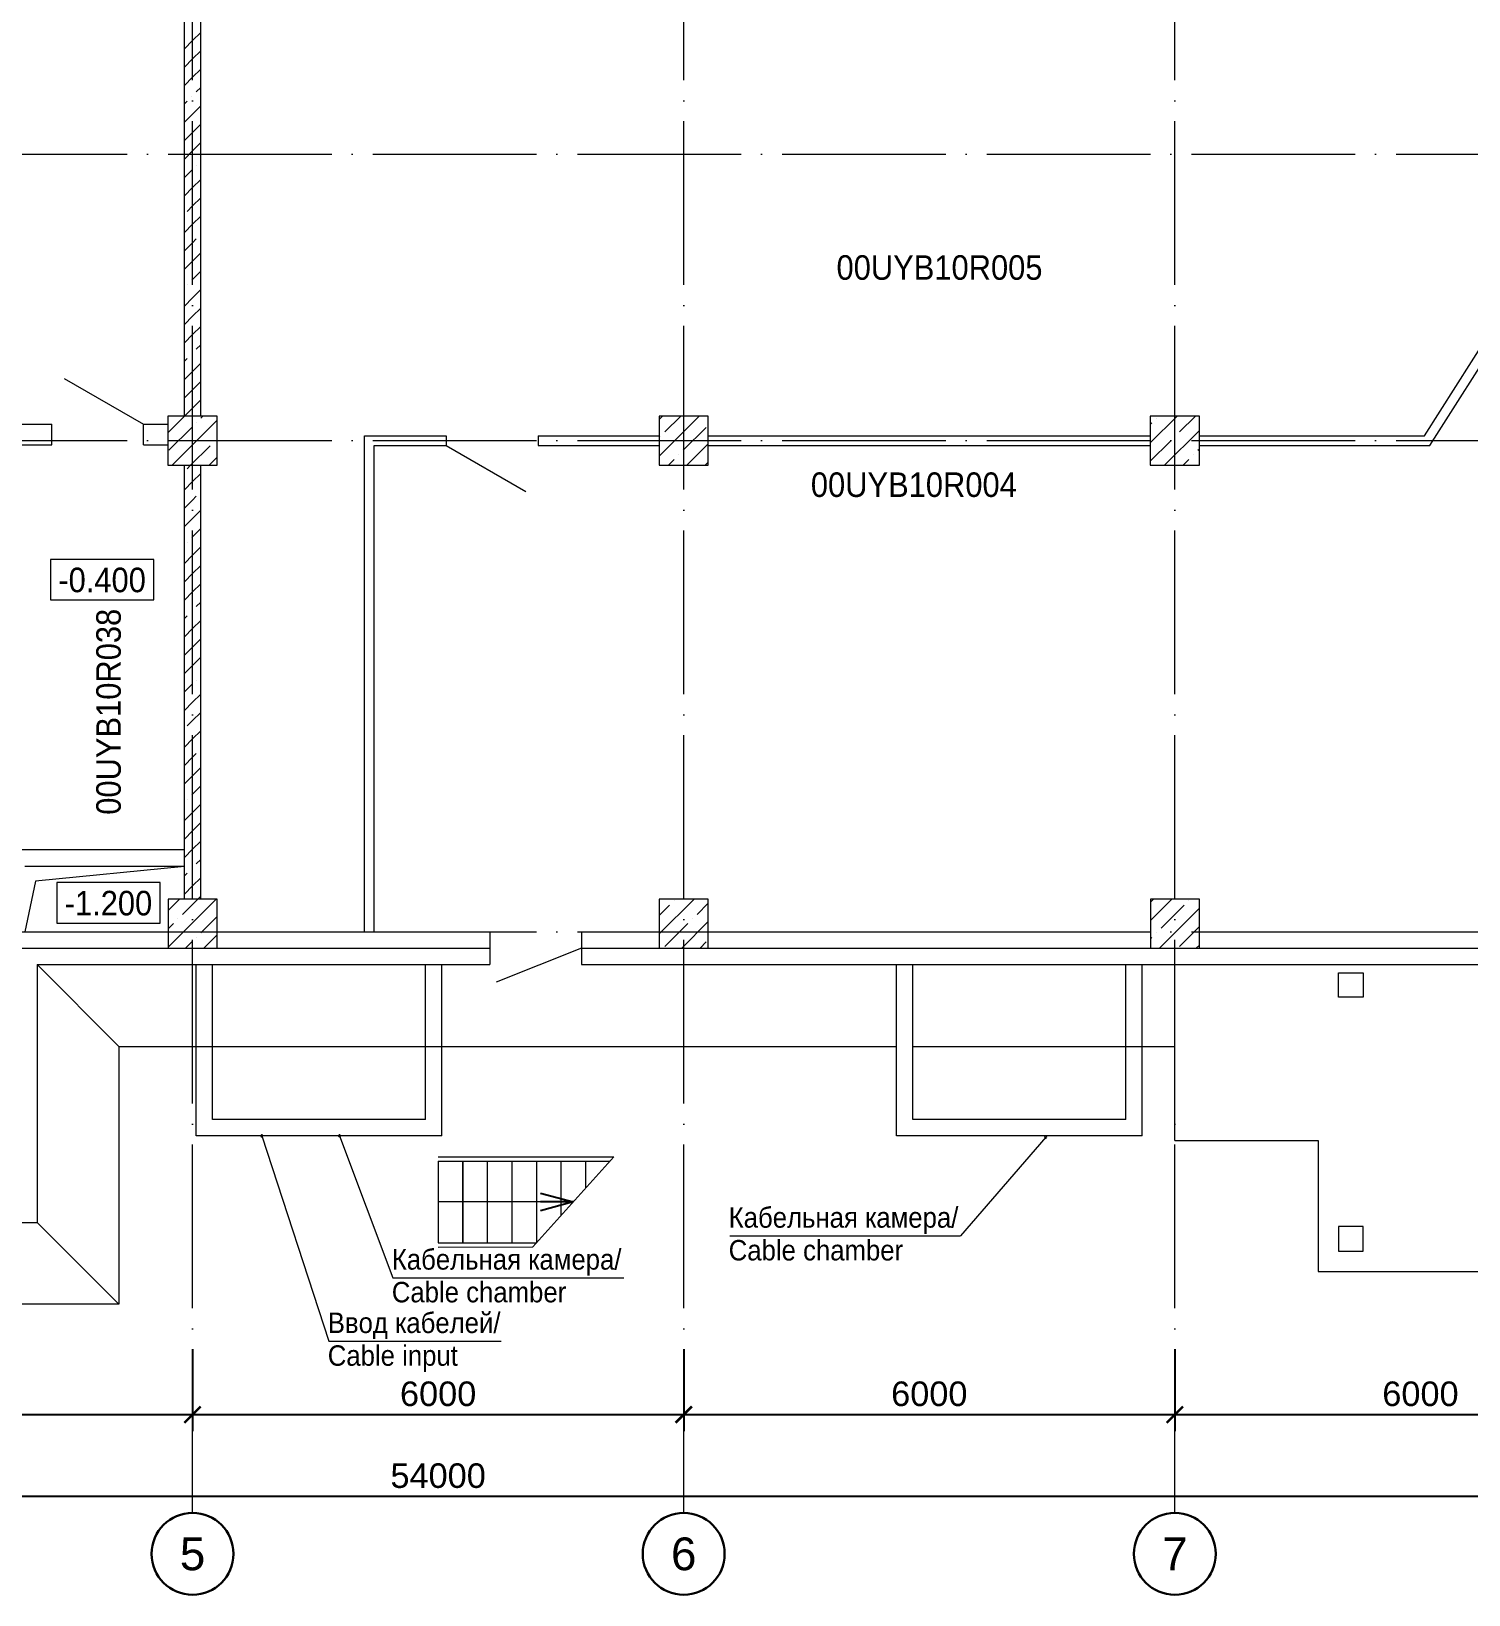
# Model space of a CAD drawing. Header units: millimetres. Extents: x 2259 to 76961, y 1004 to 49531.
# Drawn here: x 34089 to 51649, y 1004 to 20102 of the extents above; entities that cross this region are included whole.
import ezdxf
from ezdxf.enums import TextEntityAlignment as Align

# ---------------------------------------------------------------- set-up
doc = ezdxf.new("R2010")
doc.units = ezdxf.units.MM
doc.linetypes.add('OSEV', pattern=[25, 20, -2.5, 0, -2.5])
doc.layers.add('Подложки', color=252, linetype='Continuous', lineweight=5)
doc.styles.add('Arial 3', font='arial.ttf', dxfattribs={"height": 3})
doc.styles.add('ROMANS', font='romans.shx', dxfattribs={"width": 0.8})
doc.styles.add('ROOPPUR', font='arial.ttf', dxfattribs={"width": 0.7})
doc.dimstyles.new('100', dxfattribs={"dimtxt": 2, "dimasz": 2, "dimexe": 2, "dimexo": 2, "dimgap": 1, "dimtad": 1, "dimdec": 0, "dimlfac": 100, "dimzin": 1, "dimtxsty": 'ROMANS', "dimblk": 'ARCHTICK', "dimcen": 2.5, "dimdle": 2, "dimclrt": 2, "dimadec": 0, "dimazin": 0, "dimtfac": 1, "dimtdec": 0, "dimtmove": 1, "dimatfit": 3, "dimldrblk": 'ARCHTICK', "dimfxl": 2, "dimarcsym": 1})

# ---------------------------------------------------------------- blocks, each defined once
blk = doc.blocks.new('_ARCHTICK')
at = {"color": 0, "linetype": 'ByBlock', "const_width": 0.15}
blk.add_lwpolyline([(-0.5, -0.5), (0.5, 0.5)], dxfattribs=at)
blk = doc.blocks.new('*D16')
at = {"layer": 'Defpoints', "color": 0, "ltscale": 100, "transparency": 16777216}
for p in [(180, -48.98), (240, -48.98), (240, -58.98)]:
    blk.add_point(p, dxfattribs=at)
at = {"layer": 'Подложки', "color": 0, "linetype": 'Continuous', "lineweight": -2, "transparency": 16777216}
for p, q in [((180, -50.98), (180, -60.98)), ((240, -50.98), (240, -60.98)), ((178, -58.98), (242, -58.98))]:
    blk.add_line(p, q, dxfattribs=at)
at = {"layer": 'Подложки', "color": 0, "lineweight": -2, "ltscale": 100, "transparency": 16777216, "xscale": 2, "yscale": 2, "zscale": 2, "rotation": 180}
blk.add_blockref('_ARCHTICK', (180, -58.98), dxfattribs=at)
at = {"layer": 'Подложки', "color": 0, "lineweight": -2, "ltscale": 100, "transparency": 16777216, "xscale": 2, "yscale": 2, "zscale": 2}
blk.add_blockref('_ARCHTICK', (240, -58.98), dxfattribs=at)
at = {"layer": 'Подложки', "color": 252, "ltscale": 100, "transparency": 16777216, "insert": (210, -56.45), "char_height": 3, "attachment_point": 5, "style": 'Arial 3'}
blk.add_mtext('6000', dxfattribs=at)
blk = doc.blocks.new('*D17')
at = {"layer": 'Defpoints', "color": 0, "ltscale": 100, "transparency": 16777216}
for p in [(240, -48.98), (300, -48.98), (300, -58.98)]:
    blk.add_point(p, dxfattribs=at)
at = {"layer": 'Подложки', "color": 0, "linetype": 'Continuous', "lineweight": -2, "transparency": 16777216}
for p, q in [((240, -50.98), (240, -60.98)), ((300, -50.98), (300, -60.98)), ((238, -58.98), (302, -58.98))]:
    blk.add_line(p, q, dxfattribs=at)
at = {"layer": 'Подложки', "color": 0, "lineweight": -2, "ltscale": 100, "transparency": 16777216, "xscale": 2, "yscale": 2, "zscale": 2, "rotation": 180}
blk.add_blockref('_ARCHTICK', (240, -58.98), dxfattribs=at)
at = {"layer": 'Подложки', "color": 0, "lineweight": -2, "ltscale": 100, "transparency": 16777216, "xscale": 2, "yscale": 2, "zscale": 2}
blk.add_blockref('_ARCHTICK', (300, -58.98), dxfattribs=at)
at = {"layer": 'Подложки', "color": 252, "ltscale": 100, "transparency": 16777216, "insert": (270, -56.45), "char_height": 3, "attachment_point": 5, "style": 'Arial 3'}
blk.add_mtext('6000', dxfattribs=at)
blk = doc.blocks.new('*D18')
at = {"layer": 'Defpoints', "color": 0, "ltscale": 100, "transparency": 16777216}
for p in [(300, -48.98), (360, -48.98), (360, -58.98)]:
    blk.add_point(p, dxfattribs=at)
at = {"layer": 'Подложки', "color": 0, "linetype": 'Continuous', "lineweight": -2, "transparency": 16777216}
for p, q in [((300, -50.98), (300, -60.98)), ((360, -50.98), (360, -60.98)), ((298, -58.98), (362, -58.98))]:
    blk.add_line(p, q, dxfattribs=at)
at = {"layer": 'Подложки', "color": 0, "lineweight": -2, "ltscale": 100, "transparency": 16777216, "xscale": 2, "yscale": 2, "zscale": 2, "rotation": 180}
blk.add_blockref('_ARCHTICK', (300, -58.98), dxfattribs=at)
at = {"layer": 'Подложки', "color": 0, "lineweight": -2, "ltscale": 100, "transparency": 16777216, "xscale": 2, "yscale": 2, "zscale": 2}
blk.add_blockref('_ARCHTICK', (360, -58.98), dxfattribs=at)
at = {"layer": 'Подложки', "color": 252, "ltscale": 100, "transparency": 16777216, "insert": (330, -56.45), "char_height": 3, "attachment_point": 5, "style": 'Arial 3'}
blk.add_mtext('6000', dxfattribs=at)
blk = doc.blocks.new('*D19')
at = {"layer": 'Defpoints', "color": 0, "ltscale": 100, "transparency": 16777216}
for p in [(360, -48.98), (420, -48.98), (420, -58.98)]:
    blk.add_point(p, dxfattribs=at)
at = {"layer": 'Подложки', "color": 0, "linetype": 'Continuous', "lineweight": -2, "transparency": 16777216}
for p, q in [((360, -50.98), (360, -60.98)), ((420, -50.98), (420, -60.98)), ((358, -58.98), (422, -58.98))]:
    blk.add_line(p, q, dxfattribs=at)
at = {"layer": 'Подложки', "color": 0, "lineweight": -2, "ltscale": 100, "transparency": 16777216, "xscale": 2, "yscale": 2, "zscale": 2, "rotation": 180}
blk.add_blockref('_ARCHTICK', (360, -58.98), dxfattribs=at)
at = {"layer": 'Подложки', "color": 0, "lineweight": -2, "ltscale": 100, "transparency": 16777216, "xscale": 2, "yscale": 2, "zscale": 2}
blk.add_blockref('_ARCHTICK', (420, -58.98), dxfattribs=at)
at = {"layer": 'Подложки', "color": 252, "ltscale": 100, "transparency": 16777216, "insert": (390, -56.45), "char_height": 3, "attachment_point": 5, "style": 'Arial 3'}
blk.add_mtext('6000', dxfattribs=at)
blk = doc.blocks.new('*D22')
at = {"layer": 'Defpoints', "color": 0, "ltscale": 100, "transparency": 16777216}
for p in [(0, -58.98), (540, -58.98), (0, -68.98)]:
    blk.add_point(p, dxfattribs=at)
at = {"layer": 'Подложки', "color": 0, "linetype": 'Continuous', "lineweight": -2, "transparency": 16777216}
for p, q in [((0, -60.98), (0, -70.98)), ((540, -60.98), (540, -70.98)), ((542, -68.98), (-2, -68.98))]:
    blk.add_line(p, q, dxfattribs=at)
at = {"layer": 'Подложки', "color": 0, "lineweight": -2, "ltscale": 100, "transparency": 16777216, "xscale": 2, "yscale": 2, "zscale": 2, "rotation": 180}
blk.add_blockref('_ARCHTICK', (0, -68.98), dxfattribs=at)
at = {"layer": 'Подложки', "color": 0, "lineweight": -2, "ltscale": 100, "transparency": 16777216, "xscale": 2, "yscale": 2, "zscale": 2}
blk.add_blockref('_ARCHTICK', (540, -68.98), dxfattribs=at)
at = {"layer": 'Подложки', "color": 252, "ltscale": 100, "transparency": 16777216, "insert": (270, -66.45), "char_height": 3, "attachment_point": 5, "style": 'Arial 3'}
blk.add_mtext('54000', dxfattribs=at)
blk = doc.blocks.new('ПЛАН НА ОТМ. 0.000')
at = {"layer": 'Подложки', "color": 252, "linetype": 'OSEV', "lineweight": 0}
for p, q in [((240, -70.981), (240, 360)), ((300, -70.981), (300, 360)), ((360, -70.981), (360, 240)), ((-88, 95), (555, 95)), ((-88, 60), (571.5, 60)), ((-88, 0), (554.902, 0))]:
    blk.add_line(p, q, dxfattribs=at)
at = {"layer": 'Подложки', "color": 253, "linetype": 'Continuous', "lineweight": 5}
for p, q in [((239, 63), (239, 117)), ((241, 63), (241, 117)), ((239, 107.873), (240, 108.873)), ((240, 108.873), (241, 109.873)), ((240, 106.628), (241, 107.628)), ((239, 105.628), (240, 106.628)), ((240, 104.382), (241, 105.382)), ((239, 103.382), (240, 104.382)), ((240.459, 102.596), (241, 103.137)), ((239, 101.137), (239.336, 101.474)), ((239.898, 102.035), (239.898, 102.035)), ((239, 98.892), (240, 99.892)), ((240, 99.892), (241, 100.892)), ((239, 96.647), (240, 97.647)), ((240, 97.647), (241, 98.647)), ((390.5, 60.6), (413.9, 97.5)), ((240, 95.402), (241, 96.402)), ((391.16, 59.4), (414.56, 96.3)), ((239, 94.402), (240, 95.402)), ((240.459, 93.616), (240.459, 93.616)), ((239, 92.157), (239.898, 93.055)), ((240, 90.912), (241, 91.912)), ((239, 89.912), (240, 90.912)), ((239.336, 88.003), (240, 88.667)), ((240, 88.667), (241, 89.667)), ((239, 85.422), (240, 86.422)), ((240, 86.422), (241, 87.422)), ((239, 83.177), (240, 84.177)), ((240, 84.177), (240.459, 84.636)), ((240, 81.932), (241, 82.932)), ((239, 80.932), (240, 81.932)), ((240, 79.687), (241, 80.687)), ((239.336, 79.023), (239.336, 79.023)), ((239.898, 79.584), (240, 79.687)), ((240, 77.442), (241, 78.442)), ((239, 76.442), (240, 77.442)), ((239, 74.197), (240, 75.197)), ((240, 75.197), (241, 76.197)), ((239, 71.952), (240, 72.952)), ((240, 72.952), (241, 73.952)), ((240.459, 71.165), (241, 71.707)), ((239, 69.707), (239.336, 70.043)), ((239.898, 70.604), (239.898, 70.604)), ((240, 68.461), (241, 69.461)), ((224.301, 67.6), (234, 62)), ((239, 67.461), (240, 68.461)), ((240, 66.216), (241, 67.216)), ((239, 65.216), (240, 66.216)), ((240, 63.971), (241, 64.971)), ((239.029, 63), (240, 63.971)), ((183, 62), (222.8, 62)), ((222.8, 59.5), (222.8, 62)), ((234, 62), (237, 62)), ((234, 59.5), (234, 62)), ((243, 63), (237, 63)), ((237, 63), (237, 57)), ((237, 60.971), (239.029, 63)), ((237.091, 58.818), (239.898, 61.624)), ((237.519, 57), (243, 62.481)), ((240.459, 62.185), (240.459, 62.185)), ((241.02, 62.746), (241.274, 63)), ((243, 57), (243, 63)), ((303, 63), (297, 63)), ((297, 63), (297, 57)), ((297, 62.6), (297.4, 63)), ((297, 58.11), (301.89, 63)), ((297.708, 61.063), (299.645, 63)), ((299.953, 58.818), (302.759, 61.624)), ((303, 57), (303, 63)), ((363, 63), (357, 63)), ((357, 63), (357, 57)), ((357, 59.738), (360.262, 63)), ((357, 61.983), (357.202, 62.185)), ((357.764, 62.746), (357.764, 62.746)), ((358.752, 57), (363, 61.248)), ((360.57, 61.063), (362.507, 63)), ((363, 57), (363, 63)), ((217.494, 59.5), (222.8, 59.5)), ((234, 59.5), (237, 59.5)), ((239.764, 57), (242.143, 59.379)), ((242.704, 59.94), (242.704, 59.94)), ((261, 60.6), (271, 60.6)), ((261, 0), (261, 60.6)), ((262.2, 59.4), (271, 59.4)), ((262.2, 0), (262.2, 59.4)), ((271, 60.6), (271, 59.4)), ((271, 59.4), (280.699, 53.8)), ((282.2, 60.6), (297, 60.6)), ((282.2, 60.6), (282.2, 59.4)), ((282.2, 59.4), (297, 59.4)), ((297.147, 60.501), (297.147, 60.501)), ((300.381, 57), (303, 59.619)), ((303, 60.6), (357, 60.6)), ((303, 59.4), (357, 59.4)), ((357, 57.493), (359.447, 59.94)), ((360.009, 60.501), (360.009, 60.501)), ((363, 60.6), (390.5, 60.6)), ((363, 59.4), (391.16, 59.4)), ((242.009, 57), (243, 57.991)), ((261, 3), (261, 57.5)), ((298.136, 57), (298.831, 57.695)), ((299.392, 58.256), (299.392, 58.256)), ((302.626, 57), (303, 57.374)), ((360.997, 57), (361.692, 57.695)), ((362.254, 58.256), (362.254, 58.256)), ((362.815, 58.818), (363, 59.003)), ((237, 57), (243, 57)), ((239, 4), (239, 57)), ((239.336, 56.573), (239.764, 57)), ((240, 54.991), (241, 55.991)), ((241, 4), (241, 57)), ((297, 57), (303, 57)), ((357, 57), (363, 57)), ((239, 53.991), (240, 54.991)), ((239, 51.746), (240, 52.746)), ((240, 52.746), (240.459, 53.205)), ((239, 49.501), (240, 50.501)), ((240, 50.501), (241, 51.501)), ((239.898, 48.154), (240.001, 48.256)), ((240.001, 48.256), (241, 49.256)), ((239, 45.011), (240.001, 46.011)), ((239.336, 47.592), (239.336, 47.592)), ((240.001, 46.011), (241, 47.011)), ((235.284, 45.491), (222.628, 45.491)), ((222.628, 45.491), (222.628, 40.541)), ((235.284, 40.541), (235.284, 45.491)), ((240.001, 43.767), (241, 44.766)), ((239, 42.766), (240.001, 43.767)), ((240.001, 41.522), (241, 42.521)), ((222.628, 40.541), (235.284, 40.541)), ((239, 40.521), (240.001, 41.522)), ((240.459, 39.735), (241, 40.276)), ((239, 38.276), (239.336, 38.612)), ((239.898, 39.173), (239.898, 39.173)), ((239, 36.031), (240.001, 37.032)), ((240.001, 37.032), (241, 38.031)), ((239, 33.785), (240.001, 34.787)), ((240.001, 34.787), (241, 35.785)), ((239, 31.54), (240.001, 32.542)), ((240.001, 32.542), (241, 33.54)), ((240.459, 30.754), (240.459, 30.754)), ((239, 29.295), (239.898, 30.193)), ((240.002, 28.052), (241, 29.05)), ((239, 27.05), (240.002, 28.052)), ((240.002, 25.807), (241, 26.805)), ((239.336, 25.142), (240.002, 25.807)), ((239, 22.56), (240.002, 23.562)), ((240.002, 23.562), (241, 24.56)), ((239, 20.315), (240.002, 21.317)), ((240.002, 21.317), (240.459, 21.774)), ((240.002, 19.072), (241, 20.07)), ((239, 18.07), (240.002, 19.072)), ((240.002, 16.827), (241, 17.825)), ((239.336, 16.161), (239.336, 16.161)), ((239.898, 16.723), (240.002, 16.827)), ((240.003, 14.583), (241, 15.58)), ((239, 13.58), (240.003, 14.583)), ((239, 11.335), (240.003, 12.338)), ((240.003, 12.338), (241, 13.335)), ((239, 10), (217.494, 10)), ((239, 9.09), (240.003, 10.093)), ((240.003, 10.093), (241, 11.09)), ((239, 7.987), (219.505, 7.987)), ((239, 7.987), (220.812, 6.168)), ((239.898, 7.742), (239.898, 7.742)), ((240.459, 8.304), (241, 8.845)), ((220.812, 6.168), (219.505, 0)), ((236.06, 6.013), (223.404, 6.013)), ((223.404, 6.013), (223.404, 1.063)), ((236.06, 1.063), (236.06, 6.013)), ((239, 6.845), (239.336, 7.181)), ((240.003, 5.603), (241, 6.6)), ((243.003, 4), (237.003, 4)), ((237.003, 4), (237.003, -2)), ((237.003, 2.603), (238.4, 4)), ((237.003, -1.887), (242.89, 4)), ((238.775, 2.13), (240.645, 4)), ((239, 4.6), (240.003, 5.603)), ((240.645, 4), (241, 4.355)), ((243.003, -2), (243.003, 4)), ((303.003, 4), (297.003, 4)), ((297.003, 4), (297.003, -2)), ((297.003, -0.259), (301.262, 4)), ((303.003, -2), (303.003, 4)), ((363.003, 4), (357.003, 4)), ((357.003, 4), (357.003, -2)), ((357.003, 1.369), (359.634, 4)), ((357.003, 3.615), (357.389, 4)), ((363.003, -2), (363.003, 4)), ((297.003, 1.986), (298.269, 3.252)), ((298.831, 3.814), (298.831, 3.814)), ((301.637, 2.13), (303.003, 3.496)), ((358.124, -2), (363.003, 2.879)), ((358.325, 0.446), (361.131, 3.252)), ((361.692, 3.814), (361.692, 3.814)), ((219, 0), (237.003, 0)), ((221.011, 0), (237.003, 0)), ((223.404, 1.063), (236.06, 1.063)), ((237.003, 0.358), (237.653, 1.007)), ((238.214, 1.569), (238.214, 1.569)), ((241.02, -0.115), (243.003, 1.868)), ((243.003, 0), (276.3, 0)), ((276.3, 0), (276.3, -4)), ((287.5, 0), (297.003, 0)), ((287.5, 0), (287.5, -2)), ((297.708, -1.799), (300.514, 1.007)), ((299.752, -2), (303.003, 1.251)), ((301.076, 1.569), (301.076, 1.569)), ((303.003, 0), (357.003, 0)), ((360.57, -1.799), (363.003, 0.634)), ((363.003, 0), (417.003, 0)), ((239.136, -2), (239.898, -1.238)), ((240.459, -0.677), (240.459, -0.677)), ((241.381, -2), (243.003, -0.377)), ((301.997, -2), (302.759, -1.238)), ((357.003, -0.876), (357.202, -0.677)), ((357.764, -0.115), (357.764, -0.115)), ((362.614, -2), (363.003, -1.611)), ((217.494, -2), (276.3, -2)), ((237.003, -2), (243.003, -2)), ((287.5, -2), (277.098, -6.152)), ((287.5, -2), (477.5, -2)), ((287.5, -2), (287.5, -4)), ((297.003, -2), (303.003, -2)), ((357.003, -2), (363.003, -2)), ((221, -4), (221, -35.5)), ((221, -4), (276.3, -4)), ((221, -4), (231, -14)), ((240.443, -24.92), (240.443, -4)), ((242.443, -22.92), (242.443, -4)), ((268.44, -22.92), (268.443, -4)), ((270.44, -24.918), (270.443, -4)), ((287.5, -4), (478.5, -4)), ((325.997, -24.92), (325.996, -4)), ((327.997, -22.92), (327.996, -4)), ((353.989, -22.92), (353.992, -4)), ((355.989, -24.918), (355.992, -4)), ((360, -25.5), (360, -4)), ((380, -5), (383, -5)), ((380, -8), (380, -5)), ((383, -5), (383, -8)), ((383, -8), (380, -8)), ((231, -14), (325.996, -14)), ((231, -14), (325.996, -14)), ((231, -14), (231, -45.5)), ((327.996, -14), (360, -14)), ((268.44, -22.92), (242.443, -22.92)), ((270.443, -22.92), (270.44, -22.92)), ((353.989, -22.92), (327.997, -22.92)), ((270.443, -24.92), (240.443, -24.92)), ((248.453, -24.92), (256.661, -50.009)), ((257.957, -24.92), (264.485, -42.262)), ((355.997, -24.92), (325.997, -24.92)), ((344.216, -25.095), (333.827, -37.143)), ((360, -25.5), (377.5, -25.5)), ((377.5, -25.5), (377.5, -41.5)), ((270, -27.5), (291.45, -27.5)), ((270, -28), (291, -28)), ((270, -28), (270, -38)), ((273, -28), (273, -38)), ((273, -38), (273, -28)), ((276, -28), (276, -38)), ((279, -28), (279, -38)), ((281.551, -38.499), (291.45, -27.5)), ((282, -28), (282, -38)), ((285, -28), (285, -34.667)), ((288, -28), (288, -31.333)), ((-4, -35.5), (221, -35.5)), ((221, -35.5), (231, -45.5)), ((383, -36), (380, -36)), ((380, -36), (380, -39)), ((383, -39), (383, -36)), ((270, -38), (282, -38)), ((305.638, -37.142), (333.827, -37.143)), ((270, -38.5), (281.551, -38.499)), ((380, -39), (383, -39)), ((377.5, -41.5), (417.5, -41.5)), ((264.485, -42.262), (292.674, -42.263)), ((231, -45.5), (-14, -45.5)), ((256.66, -50.009), (277.693, -50.009))]:
    blk.add_line(p, q, dxfattribs=at)
at = {"layer": 'Подложки', "color": 0, "linetype": 'ByBlock', "lineweight": -2}
for p, q in [((282.5, -31.928), (286.5, -33)), ((286.5, -33), (282.5, -34.072)), ((286.5, -33), (282.5, -33))]:
    blk.add_line(p, q, dxfattribs=at)
at = {"layer": 'Подложки', "color": 252, "linetype": 'Continuous', "lineweight": 5}
blk.add_line((282.5, -33), (270, -33), dxfattribs=at)
at = {"layer": 'Подложки', "color": 252, "linetype": 'Continuous', "lineweight": 30}
for centre in [(240, -75.981), (300, -75.981), (360, -75.981)]:
    blk.add_circle(centre, 5, dxfattribs=at)
at = {"layer": 'Подложки', "color": 0, "linetype": 'Continuous'}
for centre, start, end in [((248.453, -24.92), 108.11487, 288.11487), ((248.453, -24.92), 288.11487, 108.11487), ((257.957, -24.92), 110.62571, 290.62571), ((257.957, -24.92), 290.62571, 110.62571), ((344.216, -25.095), 49.22772, 229.22772), ((344.216, -25.095), 229.22772, 49.22772)]:
    blk.add_arc(centre, 0.125, start, end, dxfattribs=at)
at = {"layer": 'Подложки', "color": 253, "linetype": 'Continuous', "lineweight": 5, "style": 'ROOPPUR', "width": 0.9}
for s, height, p in [('00UYB10R005', 3, (318.666, 79.649)), ('00UYB10R004', 3, (315.533, 53.12)), ('-0.400', 3, (223.603, 41.483)), ('-1.200', 3, (224.379, 2.005)), ('Кабельная камера/', 2.5, (305.494, -36.142)), ('Cable chamber', 2.5, (305.494, -40.142)), ('Кабельная камера/', 2.5, (264.34, -41.262)), ('Cable chamber', 2.5, (264.34, -45.262)), ('Ввод кабелей/', 2.5, (256.516, -49.008)), ('Cable input', 2.5, (256.516, -53.008))]:
    blk.add_text(s, height=height, dxfattribs=at).set_placement(p)
blk.add_text('00UYB10R038', height=3, rotation=90, dxfattribs=at).set_placement((231.235, 14.299))
at = {"layer": 'Подложки', "color": 252, "linetype": 'Continuous', "style": 'Arial 3'}
for s, p in [('5', (240, -75.981)), ('6', (300, -75.981)), ('7', (360, -75.981))]:
    blk.add_text(s, height=4, dxfattribs=at).set_placement(p, align=Align.MIDDLE_CENTER)
at = {"layer": 'Подложки', "color": 252, "linetype": 'Continuous'}
for base, p1, p2, picture, middle in [((240, -58.981), (180, -48.981), (240, -48.981), '*D16', (210, -56.449)), ((300, -58.981), (240, -48.981), (300, -48.981), '*D17', (270, -56.449)), ((360, -58.981), (300, -48.981), (360, -48.981), '*D18', (330, -56.449)), ((420, -58.981), (360, -48.981), (420, -48.981), '*D19', (390, -56.449)), ((0, -68.981), (540, -58.981), (0, -58.981), '*D22', (270, -66.449))]:
    dim = blk.add_linear_dim(base=base, p1=p1, p2=p2, dimstyle='100', override={"dimtxsty": 'Arial 3', "dimclrt": 252}, dxfattribs=at)
    dim.commit()
    dim.dimension.update_dxf_attribs({"geometry": picture, "text_midpoint": middle})

msp = doc.modelspace()

# ---------------------------------------------------------------- block references
at = {"ltscale": 100, "xscale": 100, "yscale": 100, "zscale": 100}
msp.add_blockref('ПЛАН НА ОТМ. 0.000', (12059, 9102), dxfattribs=at)

doc.saveas('drawing.dxf')
